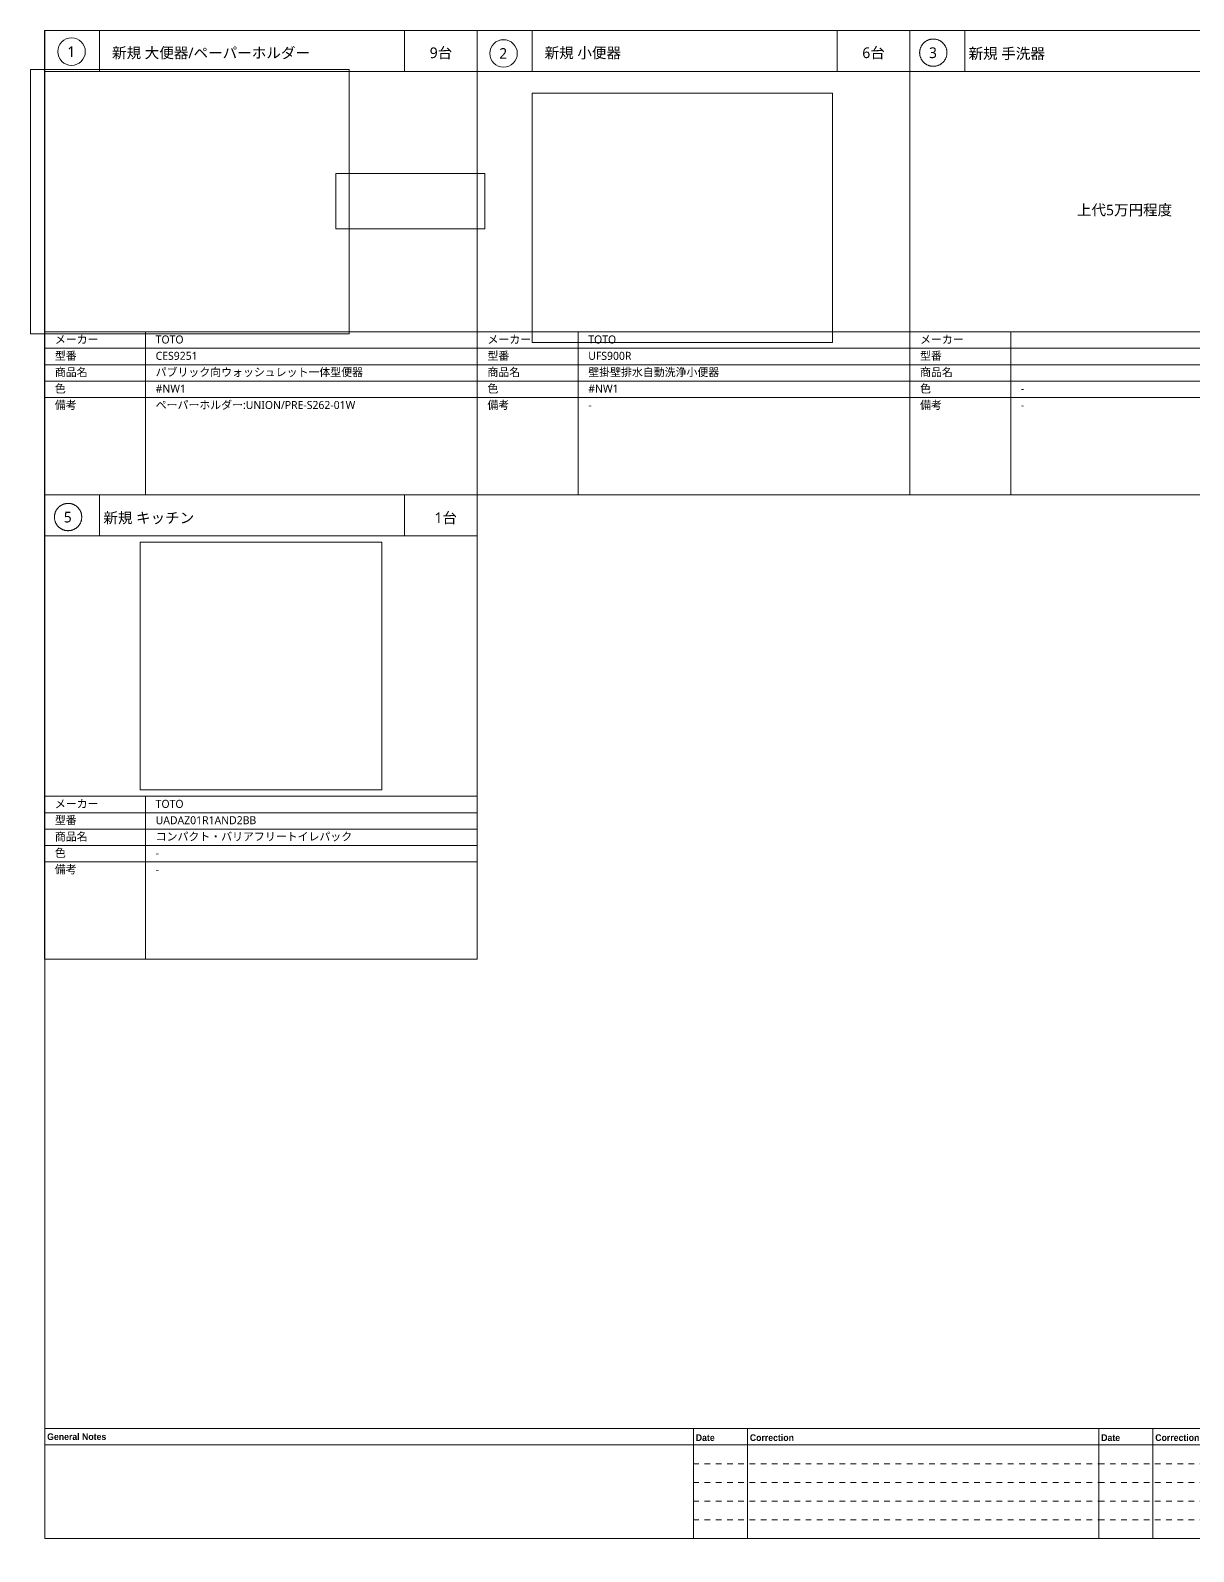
# Paper-space layout 'EM-08' of a CAD drawing. Header units: millimetres. Extents: x -207 to 206, y -144 to 143.
# Drawn here: x -207.1 to 12, y -143.7 to 142.9 of the extents above; entities that cross this region are included whole.
import ezdxf

# ---------------------------------------------------------------- set-up
doc = ezdxf.new("R2010")
doc.units = ezdxf.units.MM
doc.header["$XCLIPFRAME"] = 0
doc.header["$PDMODE"] = 1
doc.header["$PDSIZE"] = -2
doc.linetypes.add('短破線', pattern=[2.116125, 1.058062, -1.058062])
doc.layers.add('02_0.25', color=1, linetype='Continuous', lineweight=25, true_color=0xff0000)
doc.layers.add('一般', color=7, linetype='Continuous', lineweight=5)
doc.styles.add('Yu Gothic UI Semilight', font='Yu Gothic UI Semilight.ttf')
doc.styles.add('ＭＳ Ｐゴシック', font='MS PGothic.ttf')
doc.styles.add('ＭＳ Ｐゴシック (bold)', font='')
doc.styles.get('ＭＳ Ｐゴシック (bold)').set_extended_font_data('ＭＳ Ｐゴシック', bold=True)
picture_1 = doc.add_image_def('image6.png', size_in_pixel=(600, 600))
picture_2 = doc.add_image_def('image7.png', size_in_pixel=(300, 300))
picture_3 = doc.add_image_def('image8.png', size_in_pixel=(1148, 1531))
picture_4 = doc.add_image_def('image10.jpg', size_in_pixel=(636, 652))

# ---------------------------------------------------------------- blocks, each defined once
blk = doc.blocks.new('グループ-3')
at = {"layer": '一般', "linetype": 'Continuous', "lineweight": 0, "true_color": 0x221814}
h = blk.add_hatch(color=250, dxfattribs=at)
h.paths.add_polyline_path([(84.4, -126.31), (84.44, -126.31), (84.5, -126.28), (84.57, -126.26), (84.63, -126.23), (84.69, -126.19), (84.74, -126.16), (84.8, -126.12), (84.85, -126.07), (84.89, -126.02), (84.92, -125.99), (84.94, -125.96), (84.98, -125.9), (85.01, -125.85), (85.04, -125.79), (85.06, -125.74), (85.08, -125.7), (85.09, -125.65), (85.1, -125.61), (85.11, -125.57), (85.11, -125.53), (85.11, -125.49), (85.11, -125.46), (85.11, -125.42), (85.12, -125.39), (85.12, -125.36), (85.11, -125.34), (85.11, -125.31), (85.11, -125.29), (85.11, -125.26), (85.1, -125.23), (85.1, -125.2), (85.09, -125.17), (85.09, -125.13), (85.08, -125.1), (85.07, -125.06), (85.06, -125.02), (85.04, -124.98), (85.02, -124.93), (84.99, -124.89), (84.96, -124.84), (84.92, -124.79), (84.88, -124.75), (84.83, -124.69), (84.8, -124.67), (84.78, -124.65), (84.72, -124.61), (84.66, -124.57), (84.6, -124.54), (84.54, -124.51), (84.48, -124.49), (84.43, -124.47), (84.37, -124.46), (84.31, -124.45), (84.26, -124.45), (84.21, -124.44), (84.16, -124.44), (84.12, -124.43), (84.08, -124.43), (84.04, -124.43), (84.01, -124.43), (83.98, -124.42), (83.95, -124.42), (83.93, -124.42), (83.91, -124.42), (83.89, -124.42), (83.88, -124.42), (83.87, -124.42), (83.87, -124.42), (83.86, -124.42), (83.86, -124.42), (83.86, -124.42), (83.86, -124.42), (83.86, -124.42), (83.85, -124.42), (83.84, -124.42), (83.84, -124.42), (83.83, -124.42), (83.82, -124.42), (83.81, -124.42), (83.79, -124.42), (83.78, -124.42), (83.76, -124.42), (83.75, -124.42), (83.73, -124.42), (83.71, -124.42), (83.68, -124.42), (83.66, -124.42), (83.64, -124.42), (83.61, -124.42), (83.59, -124.42), (83.56, -124.42), (83.54, -124.42), (83.51, -124.42), (83.28, -124.42), (82.8, -124.42), (82.8, -127.72), (83.29, -127.72), (83.29, -126.37), (83.88, -126.37), (84.8, -127.72), (85.4, -127.72)])
h.paths.add_polyline_path([(83.29, -125.94), (83.29, -124.89), (83.96, -124.89), (84.05, -124.89), (84.12, -124.9), (84.19, -124.91), (84.26, -124.92), (84.32, -124.94), (84.38, -124.96), (84.43, -124.99), (84.47, -125.02), (84.51, -125.05), (84.54, -125.09), (84.57, -125.13), (84.6, -125.18), (84.62, -125.23), (84.63, -125.28), (84.64, -125.34), (84.64, -125.4), (84.64, -125.47), (84.63, -125.53), (84.62, -125.58), (84.6, -125.63), (84.57, -125.68), (84.54, -125.73), (84.51, -125.77), (84.47, -125.8), (84.42, -125.83), (84.37, -125.86), (84.31, -125.88), (84.25, -125.9), (84.18, -125.92), (84.11, -125.93), (84.03, -125.93), (83.94, -125.94)])
for points in [[(88.78, -124.89), (87.32, -124.89), (87.32, -125.68), (88.74, -125.68), (88.74, -126.15), (87.32, -126.15), (87.32, -127.25), (88.78, -127.25), (88.78, -127.72), (86.83, -127.72), (86.83, -124.42), (88.78, -124.42)], [(95.16, -124.42), (95.16, -127.25), (96.6, -127.25), (96.6, -127.72), (94.67, -127.72), (94.67, -124.42)], [(99.6, -126), (100.94, -126), (100.94, -126.01), (100.94, -126.02), (100.94, -126.03), (100.94, -126.04), (100.94, -126.04), (100.94, -126.05), (100.94, -126.06), (100.94, -126.07), (100.94, -126.08), (100.94, -126.09), (100.94, -126.09), (100.94, -126.1), (100.94, -126.1), (100.94, -126.1), (100.94, -126.1), (100.94, -126.1), (100.94, -126.1), (100.94, -126.1), (100.94, -126.11), (100.94, -126.13), (100.94, -126.15), (100.94, -126.17), (100.93, -126.19), (100.93, -126.23), (100.93, -126.26), (100.93, -126.29), (100.93, -126.32), (100.93, -126.35), (100.92, -126.38), (100.92, -126.41), (100.92, -126.44), (100.92, -126.47), (100.91, -126.49), (100.91, -126.52), (100.9, -126.55), (100.9, -126.58), (100.89, -126.61), (100.88, -126.65), (100.87, -126.68), (100.86, -126.72), (100.85, -126.77), (100.84, -126.81), (100.81, -126.87), (100.79, -126.92), (100.76, -126.97), (100.73, -127.03), (100.7, -127.08), (100.67, -127.13), (100.64, -127.18), (100.6, -127.23), (100.57, -127.27), (100.53, -127.31), (100.42, -127.41), (100.32, -127.5), (100.22, -127.58), (100.12, -127.64), (100.03, -127.69), (99.94, -127.73), (99.85, -127.75), (99.76, -127.76), (99.67, -127.77), (99.59, -127.77), (99.5, -127.77), (99.42, -127.78), (99.34, -127.77), (99.25, -127.77), (99.17, -127.77), (99.09, -127.76), (99, -127.75), (98.91, -127.73), (98.82, -127.69), (98.72, -127.64), (98.62, -127.58), (98.52, -127.51), (98.41, -127.42), (98.29, -127.32), (98.25, -127.28), (98.21, -127.24), (98.12, -127.12), (98.03, -127.01), (97.96, -126.9), (97.9, -126.8), (97.86, -126.7), (97.82, -126.6), (97.8, -126.51), (97.79, -126.42), (97.78, -126.34), (97.78, -126.25), (97.78, -126.16), (97.78, -126.08), (97.78, -125.99), (97.78, -125.9), (97.78, -125.81), (97.79, -125.73), (97.8, -125.64), (97.82, -125.54), (97.86, -125.45), (97.91, -125.34), (97.97, -125.24), (98.04, -125.13), (98.12, -125.02), (98.22, -124.9), (98.26, -124.86), (98.3, -124.82), (98.4, -124.74), (98.49, -124.66), (98.58, -124.6), (98.66, -124.55), (98.74, -124.5), (98.82, -124.47), (98.89, -124.44), (98.96, -124.42), (99.02, -124.41), (99.09, -124.4), (99.14, -124.39), (99.2, -124.38), (99.25, -124.37), (99.29, -124.37), (99.33, -124.36), (99.37, -124.36), (99.4, -124.36), (99.43, -124.36), (99.46, -124.36), (99.49, -124.36), (99.52, -124.36), (99.54, -124.36), (99.56, -124.36), (99.58, -124.36), (99.6, -124.36), (99.62, -124.36), (99.64, -124.37), (99.66, -124.37), (99.69, -124.37), (99.72, -124.38), (99.75, -124.38), (99.78, -124.39), (99.82, -124.39), (99.86, -124.4), (99.9, -124.41), (99.94, -124.43), (99.98, -124.44), (100.03, -124.46), (100.08, -124.47), (100.13, -124.5), (100.17, -124.52), (100.21, -124.53), (100.26, -124.56), (100.31, -124.59), (100.35, -124.62), (100.39, -124.65), (100.43, -124.67), (100.46, -124.7), (100.49, -124.73), (100.52, -124.75), (100.55, -124.78), (100.58, -124.8), (100.6, -124.83), (100.63, -124.85), (100.65, -124.87), (100.67, -124.9), (100.7, -124.92), (100.72, -124.94), (100.74, -124.96), (100.76, -124.98), (100.77, -125), (100.78, -125.01), (100.79, -125.02), (100.79, -125.03), (100.79, -125.03), (100.79, -125.03), (100.79, -125.03), (100.79, -125.03), (100.78, -125.04), (100.78, -125.04), (100.78, -125.04), (100.77, -125.04), (100.77, -125.05), (100.76, -125.05), (100.76, -125.06), (100.75, -125.07), (100.74, -125.07), (100.74, -125.08), (100.73, -125.09), (100.72, -125.1), (100.71, -125.11), (100.69, -125.12), (100.68, -125.13), (100.67, -125.15), (100.66, -125.16), (100.64, -125.17), (100.63, -125.18), (100.62, -125.2), (100.6, -125.21), (100.59, -125.22), (100.58, -125.23), (100.57, -125.25), (100.55, -125.26), (100.54, -125.27), (100.53, -125.28), (100.52, -125.29), (100.52, -125.3), (100.51, -125.3), (100.5, -125.31), (100.49, -125.32), (100.49, -125.32), (100.48, -125.33), (100.48, -125.33), (100.47, -125.34), (100.47, -125.34), (100.46, -125.34), (100.46, -125.35), (100.46, -125.35), (100.45, -125.35), (100.45, -125.36), (100.45, -125.36), (100.45, -125.36), (100.45, -125.37), (100.45, -125.37), (100.45, -125.37), (100.45, -125.37), (100.44, -125.37), (100.43, -125.36), (100.42, -125.34), (100.41, -125.33), (100.4, -125.31), (100.38, -125.29), (100.36, -125.26), (100.34, -125.24), (100.32, -125.22), (100.3, -125.2), (100.29, -125.18), (100.27, -125.16), (100.25, -125.14), (100.23, -125.13), (100.21, -125.11), (100.19, -125.09), (100.17, -125.07), (100.14, -125.05), (100.11, -125.03), (100.08, -125.01), (100.04, -124.98), (100, -124.96), (99.96, -124.93), (99.92, -124.91), (99.88, -124.89), (99.84, -124.87), (99.79, -124.86), (99.75, -124.85), (99.7, -124.84), (99.65, -124.84), (99.6, -124.83), (99.55, -124.83), (99.5, -124.83), (99.45, -124.83), (99.39, -124.83), (99.33, -124.83), (99.28, -124.84), (99.22, -124.84), (99.15, -124.85), (99.09, -124.87), (99.02, -124.89), (98.95, -124.93), (98.88, -124.97), (98.8, -125.02), (98.72, -125.08), (98.64, -125.15), (98.61, -125.19), (98.57, -125.22), (98.51, -125.3), (98.45, -125.38), (98.4, -125.46), (98.36, -125.54), (98.32, -125.61), (98.3, -125.68), (98.28, -125.75), (98.27, -125.82), (98.27, -125.88), (98.27, -125.95), (98.27, -126.01), (98.27, -126.08), (98.27, -126.14), (98.27, -126.21), (98.27, -126.28), (98.28, -126.34), (98.29, -126.41), (98.3, -126.48), (98.33, -126.55), (98.37, -126.63), (98.42, -126.7), (98.47, -126.78), (98.54, -126.86), (98.61, -126.95), (98.65, -126.98), (98.69, -127.02), (98.77, -127.08), (98.84, -127.14), (98.92, -127.18), (98.99, -127.22), (99.05, -127.25), (99.12, -127.28), (99.18, -127.29), (99.23, -127.3), (99.29, -127.31), (99.34, -127.31), (99.39, -127.31), (99.44, -127.31), (99.49, -127.31), (99.53, -127.31), (99.58, -127.31), (99.62, -127.3), (99.66, -127.3), (99.71, -127.28), (99.76, -127.27), (99.81, -127.24), (99.87, -127.22), (99.92, -127.18), (99.98, -127.14), (100.05, -127.1), (100.08, -127.07), (100.12, -127.04), (100.16, -127), (100.19, -126.96), (100.22, -126.92), (100.25, -126.88), (100.28, -126.85), (100.3, -126.82), (100.31, -126.79), (100.33, -126.76), (100.34, -126.73), (100.35, -126.7), (100.36, -126.68), (100.37, -126.65), (100.38, -126.63), (100.38, -126.6), (100.39, -126.58), (100.39, -126.56), (100.4, -126.53), (100.4, -126.51), (100.41, -126.5), (100.41, -126.49), (100.41, -126.48), (100.41, -126.47), (100.41, -126.47), (100.4, -126.47), (100.4, -126.47), (100.4, -126.47), (100.39, -126.47), (100.39, -126.47), (100.38, -126.47), (100.37, -126.47), (100.37, -126.47), (100.36, -126.47), (100.35, -126.47), (100.34, -126.47), (100.33, -126.47), (100.31, -126.47), (100.3, -126.47), (100.28, -126.47), (100.26, -126.47), (100.24, -126.47), (100.22, -126.47), (100.2, -126.47), (100.17, -126.47), (100.15, -126.47), (100.13, -126.47), (100.1, -126.47), (100.08, -126.47), (100.05, -126.47), (100.03, -126.47), (100, -126.47), (99.98, -126.47), (99.95, -126.47), (99.93, -126.47), (99.9, -126.47), (99.88, -126.47), (99.85, -126.47), (99.83, -126.47), (99.81, -126.47), (99.78, -126.47), (99.76, -126.47), (99.74, -126.47), (99.72, -126.47), (99.71, -126.47), (99.69, -126.47), (99.67, -126.47), (99.66, -126.47), (99.64, -126.47), (99.63, -126.47), (99.62, -126.47), (99.61, -126.47), (99.6, -126.47), (99.6, -126.47)], [(107.19, -124.89), (107.19, -127.72), (106.7, -127.72), (106.7, -124.89), (105.8, -124.89), (105.8, -124.42), (108.09, -124.42), (108.09, -124.89)], [(111.32, -124.89), (109.86, -124.89), (109.86, -125.68), (111.28, -125.68), (111.28, -126.15), (109.86, -126.15), (109.86, -127.25), (111.32, -127.25), (111.32, -127.72), (109.37, -127.72), (109.37, -124.42), (111.32, -124.42)]]:
    blk.add_hatch(color=250, dxfattribs=at).paths.add_polyline_path(points)
h = blk.add_hatch(color=250, dxfattribs=at)
h.paths.add_polyline_path([(92.36, -126.92), (92.7, -127.72), (93.23, -127.72), (91.69, -124.21), (90.08, -127.72), (90.61, -127.72), (90.97, -126.92)])
h.paths.add_polyline_path([(92.16, -126.45), (91.17, -126.45), (91.68, -125.33)])
h = blk.add_hatch(color=250, dxfattribs=at)
h.paths.add_polyline_path([(104.2, -126.92), (104.54, -127.72), (105.08, -127.72), (103.53, -124.21), (101.93, -127.72), (102.45, -127.72), (102.81, -126.92)])
h.paths.add_polyline_path([(104, -126.45), (103.02, -126.45), (103.52, -125.33)])
blk = doc.blocks.new('グループ-4')
at = {"layer": '一般'}
blk.add_blockref('グループ-3', (0, 0), dxfattribs=at)
at = {"layer": '一般', "color": 7, "transparency": 33554687, "char_height": 1.2563, "line_spacing_factor": 0.99804, "style": 'ＭＳ Ｐゴシック'}
for s, insert, attachment_point in [('3-51-10 Sendagaya Shibuya-ku\\PTokyo 151-0051 Japan', (97.06, -131.05), 5), ('株式会社リアルゲイト一級建築士事務所', (81.72, -134.66), 1), ('東京都知事62066号｜一級建築士第367999号', (79.55, -136.83), 1)]:
    blk.add_mtext(s, dxfattribs=dict(at, insert=insert, attachment_point=attachment_point))
blk = doc.blocks.new('(横)図面枠')
at = {"layer": '一般', "color": 7, "linetype": 'Continuous', "lineweight": 5, "transparency": 33554687}
blk.add_line((-204.39, -120.54), (70.56, -120.54), dxfattribs=at)
at = {"layer": '一般', "color": 7, "linetype": 'Continuous', "lineweight": 13, "transparency": 33554687}
for p, q in [((-82.19, -120.54), (-82.19, -141.27)), ((-72.01, -120.54), (-72.01, -141.27)), ((-5.81, -120.54), (-5.81, -141.27)), ((4.37, -120.54), (4.37, -141.27)), ((70.56, -141.27), (70.56, -120.54)), ((122.92, -141.27), (122.92, -120.54)), ((163.66, -141.27), (163.66, -120.54)), ((177.24, -141.27), (177.24, -120.54)), ((190.82, -141.27), (190.82, -120.54)), ((-204.39, -123.65), (70.56, -123.65)), ((122.92, -123.65), (204.39, -123.65)), ((122.92, -130.91), (204.39, -130.91)), ((122.92, -134.02), (204.39, -134.02))]:
    blk.add_line(p, q, dxfattribs=at)
at = {"layer": '一般', "color": 7, "linetype": '短破線', "lineweight": 13, "transparency": 33554687}
for p, q in [((-82.19, -127.18), (-5.81, -127.18)), ((-5.81, -127.18), (70.56, -127.18)), ((-82.19, -130.7), (-5.81, -130.7)), ((-5.81, -130.7), (70.56, -130.7)), ((-82.19, -134.22), (-5.81, -134.22)), ((-5.81, -134.22), (70.56, -134.22)), ((-82.19, -137.75), (-5.81, -137.75)), ((-5.81, -137.75), (70.56, -137.75))]:
    blk.add_line(p, q, dxfattribs=at)
at = {"layer": '一般', "linetype": 'Continuous', "lineweight": 13, "flags": 128}
for points in [[(-204.39, 142.88), (204.39, 142.88), (204.39, -141.27), (-204.39, -141.27)], [(-204.39, -120.54), (204.39, -120.54), (204.39, -141.27), (-204.39, -141.27)]]:
    blk.add_lwpolyline(points, close=True, dxfattribs=at)
at = {"layer": '一般', "color": 7, "linetype": 'Continuous', "lineweight": 5, "transparency": 33554687}
for p in [(143.29, -127.28), (170.45, -127.28), (184.03, -127.28), (197.6, -127.28), (143.29, -137.64), (170.45, -137.64), (184.03, -137.64), (197.6, -137.64)]:
    blk.add_point(p, dxfattribs=at)
at = {"layer": '一般', "color": 7, "transparency": 33554687}
blk.add_blockref('グループ-4', (0, 0), dxfattribs=at)
at = {"layer": '一般', "color": 7, "transparency": 33554687, "line_spacing_factor": 1.014956, "style": 'ＭＳ Ｐゴシック (bold)'}
for s, insert, char_height, attachment_point in [(' General Notes', (-204.39, -122.1), 1.2563, 4), (' Date', (-82.19, -121.64), 1.256, 1), (' Correction', (-72.01, -121.64), 1.2563, 1), (' Date', (-5.81, -121.64), 1.256, 1), (' Correction', (4.37, -121.64), 1.2563, 1), (' Project', (122.92, -121.64), 1.256, 1), (' Area', (163.66, -121.63), 1.256, 1), (' Scale(A3)', (177.24, -121.63), 1.256, 1), (' Date', (190.82, -121.63), 1.256, 1), (' Title', (122.92, -132.03), 1.256, 1), (' Drawn by', (163.66, -131.94), 1.256, 1), (' Sign', (177.24, -131.94), 1.256, 1), (' Sheet Number', (190.82, -132.12), 1.2563, 1)]:
    blk.add_mtext(s, dxfattribs=dict(at, insert=insert, char_height=char_height, attachment_point=attachment_point))
at = {"layer": '一般', "line_spacing_factor": 0.99804, "style": 'ＭＳ Ｐゴシック'}
for s, insert, char_height, attachment_point in [('下目黒\u3000改修工事', (143.29, -127.28), 2.01, 5), ('目黒区', (170.45, -127.28), 2.01, 5), ('1:125', (184.03, -127.28), 2.01, 5), ('25.07.01', (197.6, -127.28), 2.01, 5), ('masuda', (170.45, -137.64), 2.01, 5), ('COPYRIGHT (C)2023. REALGATE INC.ALL RIGHTS RESERVED', (147.52, -141.77), 1.5076, 1)]:
    blk.add_mtext(s, dxfattribs=dict(at, insert=insert, char_height=char_height, attachment_point=attachment_point))
at = {"color": 255, "linetype": 'Continuous', "lineweight": 13}
blk.add_wipeout([(192.08, -128.94), (203.12, -128.94), (203.12, -125.61), (192.08, -125.61)], dxfattribs=at).dxf.layer = '一般'
at = {"layer": '一般', "insert": (197.6, -127.28), "char_height": 2.01, "attachment_point": 5, "line_spacing_factor": 0.99804, "style": 'ＭＳ Ｐゴシック'}
blk.add_mtext('26.09.01', dxfattribs=at)
blk = doc.blocks.new('グループ-1459')
at = {"layer": '一般', "color": 7, "linetype": 'Continuous', "lineweight": 13, "transparency": 33554687}
blk.add_line((-112.61, 135.16), (-112.61, 142.89), dxfattribs=at)
at = {"layer": '一般', "color": 7, "linetype": 'Continuous', "lineweight": 5, "transparency": 33554687}
blk.add_line((-103.95, 86.08), (-103.95, 55.39), dxfattribs=at)
at = {"layer": '一般', "color": 7, "linetype": 'Continuous'}
for p, q in [((-122.95, 82.99), (-41.45, 82.99)), ((-122.95, 79.91), (-41.45, 79.91)), ((-122.95, 76.82), (-41.45, 76.82)), ((-122.95, 73.74), (-41.45, 73.74))]:
    blk.add_line(p, q, dxfattribs=at)
at = {"layer": '一般', "color": 7, "linetype": 'Continuous', "lineweight": 5, "transparency": 33554687, "flags": 128}
for points in [[(-55.14, 142.89), (-41.45, 142.89), (-41.45, 135.16), (-55.14, 135.16)], [(-122.95, 86.08), (-41.45, 86.08), (-41.45, 55.39), (-122.95, 55.39)]]:
    blk.add_lwpolyline(points, close=True, dxfattribs=at)
at = {"layer": '一般', "color": 7, "transparency": 33554687, "line_spacing_factor": 0.99804, "style": 'Yu Gothic UI Semilight'}
for s, insert, char_height, attachment_point in [('新規 小便器', (-110.26, 139.67), 2.01, 1), ('6台', (-48.29, 139.68), 2.01, 2), ('メーカー', (-121.03, 85.41), 1.508, 1), ('TOTO', (-102.04, 85.41), 1.508, 1), ('型番', (-121.03, 82.33), 1.508, 1), ('UFS900R', (-102.04, 82.33), 1.508, 1), ('商品名', (-121.03, 79.24), 1.508, 1), ('壁掛壁排水自動洗浄小便器', (-102.04, 79.24), 1.5076, 1), ('色', (-121.03, 76.16), 1.51, 1), ('#NW1', (-102.04, 76.16), 1.508, 1), ('備考', (-121.03, 73.07), 1.508, 1), ('-', (-102.04, 73.07), 1.51, 1)]:
    blk.add_mtext(s, dxfattribs=dict(at, insert=insert, char_height=char_height, attachment_point=attachment_point))
at = {"layer": '一般', "transparency": 33554687}
image = blk.add_image(picture_1, insert=(-112.64, 84.09), size_in_units=(56.59, 46.99), dxfattribs=at)
image.dxf.flags = 15
at = {"color": 255, "linetype": 'Continuous', "lineweight": 13}
blk.add_wipeout([(-116.52, 136.43), (-116.74, 136.3), (-116.97, 136.18), (-117.2, 136.09), (-117.45, 136.03), (-117.7, 135.99), (-117.95, 135.97), (-118.21, 135.98), (-118.46, 136.01), (-118.71, 136.07), (-118.95, 136.15), (-119.18, 136.25), (-119.4, 136.38), (-119.61, 136.53), (-119.8, 136.69), (-119.97, 136.88), (-120.13, 137.08), (-120.26, 137.29), (-120.37, 137.52), (-120.46, 137.76), (-120.53, 138), (-120.57, 138.26), (-120.59, 138.51), (-120.58, 138.76), (-120.55, 139.01), (-120.49, 139.26), (-120.41, 139.5), (-120.31, 139.73), (-120.18, 139.95), (-120.03, 140.16), (-119.87, 140.35), (-119.68, 140.53), (-119.48, 140.68), (-119.26, 140.82), (-119.04, 140.93), (-118.8, 141.02), (-118.55, 141.09), (-118.3, 141.13), (-118.05, 141.14), (-117.8, 141.14), (-117.54, 141.1), (-117.3, 141.05), (-117.06, 140.97), (-116.82, 140.86), (-116.6, 140.74), (-116.4, 140.59), (-116.21, 140.42), (-116.03, 140.24), (-115.88, 140.03), (-115.74, 139.82), (-115.63, 139.59), (-115.54, 139.35), (-115.47, 139.11), (-115.43, 138.86), (-115.41, 138.6), (-115.42, 138.35), (-115.45, 138.1), (-115.51, 137.85), (-115.59, 137.61), (-115.7, 137.38), (-115.82, 137.16), (-115.97, 136.95), (-116.14, 136.76), (-116.32, 136.59)], dxfattribs=at).dxf.layer = '一般'
at = {"layer": '一般', "color": 7, "linetype": 'Continuous', "lineweight": 5, "transparency": 33554687, "flags": 128}
for points in [[(-122.95, 142.89), (-41.45, 142.89), (-41.45, 55.39), (-122.95, 55.39)], [(-122.95, 142.89), (-41.45, 142.89), (-41.45, 135.16), (-122.95, 135.16)], [(-122.95, 135.16), (-41.45, 135.16), (-41.45, 86.08), (-122.95, 86.08)]]:
    blk.add_lwpolyline(points, close=True, dxfattribs=at)
at = {"layer": '一般', "color": 7, "linetype": 'Continuous', "lineweight": 13}
blk.add_circle((-118, 138.56), 2.59, dxfattribs=at)
at = {"color": 255, "linetype": 'Continuous', "lineweight": 13, "transparency": 33554687}
blk.add_wipeout([(-118.81, 136.89), (-117.19, 136.89), (-117.19, 140.22), (-118.81, 140.22)], dxfattribs=at).dxf.layer = '一般'
at = {"layer": '一般', "color": 7, "transparency": 33554687, "insert": (-118.81, 139.55), "char_height": 2.01, "attachment_point": 1, "line_spacing_factor": 0.99804, "style": 'Yu Gothic UI Semilight'}
blk.add_mtext('2', dxfattribs=at)
blk = doc.blocks.new('グループ-1460')
at = {"layer": '一般', "color": 7, "linetype": 'Continuous', "lineweight": 13, "transparency": 33554687}
blk.add_line((-194.11, 135.16), (-194.11, 142.89), dxfattribs=at)
at = {"layer": '一般', "color": 7, "linetype": 'Continuous', "lineweight": 5, "transparency": 33554687}
blk.add_line((-185.45, 86.08), (-185.45, 55.39), dxfattribs=at)
at = {"layer": '一般', "color": 7, "linetype": 'Continuous'}
for p, q in [((-204.45, 82.99), (-122.95, 82.99)), ((-204.45, 79.91), (-122.95, 79.91)), ((-204.45, 76.82), (-122.95, 76.82)), ((-204.45, 73.74), (-122.95, 73.74))]:
    blk.add_line(p, q, dxfattribs=at)
at = {"layer": '一般', "color": 7, "linetype": 'Continuous', "lineweight": 5, "transparency": 33554687, "flags": 128}
for points in [[(-136.64, 142.89), (-122.95, 142.89), (-122.95, 135.16), (-136.64, 135.16)], [(-204.45, 86.08), (-122.95, 86.08), (-122.95, 55.39), (-204.45, 55.39)]]:
    blk.add_lwpolyline(points, close=True, dxfattribs=at)
at = {"layer": '一般', "color": 7, "transparency": 33554687, "line_spacing_factor": 0.99804, "style": 'Yu Gothic UI Semilight'}
for s, insert, char_height, attachment_point in [('新規 大便器/ペーパーホルダー', (-191.76, 139.67), 2.0101, 1), ('9台', (-129.79, 139.68), 2.01, 2), ('メーカー', (-202.53, 85.41), 1.508, 1), ('TOTO', (-183.54, 85.41), 1.508, 1), ('型番', (-202.53, 82.33), 1.508, 1), ('CES9251', (-183.54, 82.33), 1.508, 1), ('商品名', (-202.53, 79.24), 1.508, 1), ('パブリック向ウォッシュレット一体型便器', (-183.54, 79.24), 1.5076, 1), ('色', (-202.53, 76.16), 1.51, 1), ('#NW1', (-183.54, 76.16), 1.508, 1), ('備考', (-202.53, 73.07), 1.508, 1), ('ペーパーホルダー:UNION/PRE-S262-01W', (-183.54, 73.07), 1.5076, 1)]:
    blk.add_mtext(s, dxfattribs=dict(at, insert=insert, char_height=char_height, attachment_point=attachment_point))
at = {"layer": '一般', "transparency": 33554687}
image = blk.add_image(picture_3, insert=(-153.33, 91.24), size_in_units=(35.36, 39.15), dxfattribs=at)
image.set_boundary_path([(120.1, 564.9), (1031.96, 564.9), (1031.96, 973.9), (120.1, 973.9), (120.1, 564.9)])
image.dxf.flags = 15
at = {"color": 255, "linetype": 'Continuous', "lineweight": 13}
blk.add_wipeout([(-197.9, 136.76), (-198.12, 136.63), (-198.35, 136.52), (-198.58, 136.43), (-198.83, 136.36), (-199.08, 136.32), (-199.33, 136.3), (-199.59, 136.31), (-199.84, 136.34), (-200.09, 136.4), (-200.33, 136.48), (-200.56, 136.58), (-200.78, 136.71), (-200.98, 136.86), (-201.18, 137.03), (-201.35, 137.21), (-201.51, 137.41), (-201.64, 137.63), (-201.75, 137.85), (-201.84, 138.09), (-201.91, 138.34), (-201.95, 138.59), (-201.97, 138.84), (-201.96, 139.09), (-201.93, 139.35), (-201.87, 139.59), (-201.79, 139.83), (-201.68, 140.07), (-201.56, 140.29), (-201.41, 140.49), (-201.24, 140.68), (-201.06, 140.86), (-200.86, 141.01), (-200.64, 141.15), (-200.41, 141.26), (-200.18, 141.35), (-199.93, 141.42), (-199.68, 141.46), (-199.43, 141.48), (-199.17, 141.47), (-198.92, 141.44), (-198.67, 141.38), (-198.43, 141.3), (-198.2, 141.19), (-197.98, 141.07), (-197.78, 140.92), (-197.58, 140.75), (-197.41, 140.57), (-197.25, 140.37), (-197.12, 140.15), (-197.01, 139.92), (-196.92, 139.69), (-196.85, 139.44), (-196.81, 139.19), (-196.79, 138.94), (-196.8, 138.68), (-196.83, 138.43), (-196.89, 138.18), (-196.97, 137.94), (-197.07, 137.71), (-197.2, 137.49), (-197.35, 137.28), (-197.52, 137.09), (-197.7, 136.92)], dxfattribs=at).dxf.layer = '一般'
at = {"layer": '一般', "color": 7, "linetype": 'Continuous', "lineweight": 5, "transparency": 33554687, "flags": 128}
for points in [[(-204.45, 142.89), (-122.95, 142.89), (-122.95, 55.39), (-204.45, 55.39)], [(-204.45, 142.89), (-122.95, 142.89), (-122.95, 135.16), (-204.45, 135.16)], [(-204.45, 135.16), (-122.95, 135.16), (-122.95, 86.08), (-204.45, 86.08)]]:
    blk.add_lwpolyline(points, close=True, dxfattribs=at)
at = {"layer": '一般', "color": 7, "linetype": 'Continuous', "lineweight": 13}
blk.add_circle((-199.38, 138.89), 2.59, dxfattribs=at)
at = {"layer": '一般', "transparency": 33554687}
image = blk.add_image(picture_2, insert=(-207.13, 85.69), size_in_units=(60.05, 49.86), dxfattribs=at)
image.dxf.flags = 15
at = {"color": 255, "linetype": 'Continuous', "lineweight": 13, "transparency": 33554687}
blk.add_wipeout([(-200.19, 137.22), (-198.57, 137.22), (-198.57, 140.55), (-200.19, 140.55)], dxfattribs=at).dxf.layer = '一般'
at = {"layer": '一般', "color": 7, "transparency": 33554687, "insert": (-200.19, 139.88), "char_height": 2.01, "attachment_point": 1, "line_spacing_factor": 0.99804, "style": 'Yu Gothic UI Semilight'}
blk.add_mtext('1', dxfattribs=at)
blk = doc.blocks.new('グループ-1461')
at = {"layer": '一般', "color": 7, "linetype": 'Continuous', "lineweight": 13, "transparency": 33554687}
blk.add_line((-31.11, 135.16), (-31.11, 142.89), dxfattribs=at)
at = {"layer": '一般', "color": 7, "linetype": 'Continuous', "lineweight": 5, "transparency": 33554687}
blk.add_line((-22.45, 86.08), (-22.45, 55.39), dxfattribs=at)
at = {"layer": '一般', "color": 7, "linetype": 'Continuous'}
for p, q in [((-41.45, 82.99), (40.05, 82.99)), ((-41.45, 79.91), (40.05, 79.91)), ((-41.45, 76.82), (40.05, 76.82)), ((-41.45, 73.74), (40.05, 73.74))]:
    blk.add_line(p, q, dxfattribs=at)
at = {"layer": '一般', "color": 7, "linetype": 'Continuous', "lineweight": 5, "transparency": 33554687, "flags": 128}
for points in [[(-41.45, 142.89), (40.05, 142.89), (40.05, 55.39), (-41.45, 55.39)], [(26.36, 142.89), (40.05, 142.89), (40.05, 135.16), (26.36, 135.16)], [(-41.45, 135.16), (40.05, 135.16), (40.05, 86.08), (-41.45, 86.08)], [(-41.45, 86.08), (40.05, 86.08), (40.05, 55.39), (-41.45, 55.39)]]:
    blk.add_lwpolyline(points, close=True, dxfattribs=at)
at = {"layer": '一般', "color": 7, "transparency": 33554687, "line_spacing_factor": 0.99804, "style": 'Yu Gothic UI Semilight'}
for s, insert, char_height, attachment_point in [('新規 手洗器', (-30.4, 139.55), 2.01, 1), ('9台', (34.1, 139.56), 2.01, 2), ('メーカー', (-39.53, 85.41), 1.508, 1), ('型番', (-39.53, 82.33), 1.508, 1), ('商品名', (-39.53, 79.24), 1.508, 1), ('色', (-39.53, 76.16), 1.51, 1), ('-', (-20.54, 76.16), 1.51, 1), ('備考', (-39.53, 73.07), 1.508, 1), ('-', (-20.54, 73.07), 1.51, 1)]:
    blk.add_mtext(s, dxfattribs=dict(at, insert=insert, char_height=char_height, attachment_point=attachment_point))
at = {"color": 255, "linetype": 'Continuous', "lineweight": 13, "transparency": 33554687}
blk.add_wipeout([(-38.32, 140.92), (-38.17, 141), (-38.02, 141.07), (-37.86, 141.13), (-37.7, 141.18), (-37.54, 141.22), (-37.38, 141.25), (-37.21, 141.26), (-37.04, 141.27), (-36.87, 141.26), (-36.7, 141.25), (-36.53, 141.22), (-36.37, 141.18), (-36.21, 141.13), (-36.06, 141.07), (-35.9, 141), (-35.75, 140.92), (-35.61, 140.83), (-35.47, 140.74), (-35.34, 140.63), (-35.22, 140.52), (-35.1, 140.39), (-35, 140.27), (-34.9, 140.13), (-34.81, 139.98), (-34.73, 139.83), (-34.66, 139.68), (-34.6, 139.52), (-34.55, 139.36), (-34.51, 139.2), (-34.49, 139.04), (-34.47, 138.87), (-34.47, 138.7), (-34.47, 138.53), (-34.49, 138.36), (-34.51, 138.19), (-34.55, 138.03), (-34.6, 137.87), (-34.66, 137.72), (-34.73, 137.56), (-34.81, 137.41), (-34.9, 137.27), (-35, 137.13), (-35.1, 137), (-35.22, 136.88), (-35.34, 136.76), (-35.47, 136.66), (-35.61, 136.56), (-35.75, 136.47), (-35.9, 136.39), (-36.06, 136.32), (-36.21, 136.26), (-36.37, 136.21), (-36.53, 136.17), (-36.7, 136.15), (-36.87, 136.13), (-37.04, 136.13), (-37.21, 136.13), (-37.38, 136.15), (-37.54, 136.17), (-37.7, 136.21), (-37.86, 136.26), (-38.02, 136.32), (-38.17, 136.39), (-38.32, 136.47), (-38.47, 136.56), (-38.61, 136.66), (-38.74, 136.76), (-38.86, 136.88), (-38.97, 137), (-39.08, 137.13), (-39.17, 137.27), (-39.26, 137.41), (-39.35, 137.56), (-39.42, 137.72), (-39.47, 137.87), (-39.52, 138.03), (-39.56, 138.19), (-39.59, 138.36), (-39.6, 138.53), (-39.61, 138.7), (-39.6, 138.87), (-39.59, 139.04), (-39.56, 139.2), (-39.52, 139.36), (-39.47, 139.52), (-39.42, 139.68), (-39.35, 139.83), (-39.26, 139.98), (-39.17, 140.13), (-39.08, 140.27), (-38.97, 140.39), (-38.86, 140.52), (-38.74, 140.63), (-38.61, 140.74), (-38.47, 140.83)], dxfattribs=at).dxf.layer = '一般'
at = {"layer": '一般', "color": 7, "linetype": 'Continuous', "lineweight": 13, "transparency": 33554687}
blk.add_open_spline([(-38.32, 140.92), (-37.73, 141.27), (-36.35, 141.27), (-35.15, 140.58), (-34.47, 139.39), (-34.47, 138.01), (-35.15, 136.81), (-36.35, 136.13), (-37.73, 136.13), (-38.92, 136.81), (-39.61, 138.01), (-39.61, 139.39), (-38.92, 140.58), (-38.32, 140.92)], degree=2, dxfattribs=at)
at = {"color": 255, "linetype": 'Continuous', "lineweight": 13, "transparency": 33554687}
blk.add_wipeout([(-37.85, 137.03), (-36.22, 137.03), (-36.22, 140.36), (-37.85, 140.36)], dxfattribs=at).dxf.layer = '一般'
at = {"layer": '一般', "color": 7, "linetype": 'Continuous', "lineweight": 5, "transparency": 33554687, "flags": 128}
blk.add_lwpolyline([(-41.45, 142.89), (40.05, 142.89), (40.05, 135.16), (-41.45, 135.16)], close=True, dxfattribs=at)
at = {"layer": '一般', "color": 7, "transparency": 33554687, "insert": (-37.85, 139.69), "char_height": 2.01, "attachment_point": 1, "line_spacing_factor": 0.99804, "style": 'Yu Gothic UI Semilight'}
blk.add_mtext('3', dxfattribs=at)
blk = doc.blocks.new('グループ-1464')
at = {"layer": '一般', "color": 7, "linetype": 'Continuous', "lineweight": 13, "transparency": 33554687}
blk.add_line((-194.11, 47.66), (-194.11, 55.39), dxfattribs=at)
at = {"layer": '一般', "color": 7, "linetype": 'Continuous', "lineweight": 5, "transparency": 33554687}
blk.add_line((-185.45, -1.42), (-185.45, -32.11), dxfattribs=at)
at = {"layer": '一般', "color": 7, "linetype": 'Continuous'}
for p, q in [((-204.45, -4.51), (-122.95, -4.51)), ((-204.45, -7.59), (-122.95, -7.59)), ((-204.45, -10.68), (-122.95, -10.68)), ((-204.45, -13.76), (-122.95, -13.76))]:
    blk.add_line(p, q, dxfattribs=at)
at = {"layer": '一般', "color": 7, "linetype": 'Continuous', "lineweight": 5, "transparency": 33554687, "flags": 128}
for points in [[(-204.45, 55.39), (-122.95, 55.39), (-122.95, -32.11), (-204.45, -32.11)], [(-136.64, 55.39), (-122.95, 55.39), (-122.95, 47.66), (-136.64, 47.66)], [(-204.45, 47.66), (-122.95, 47.66), (-122.95, -1.42), (-204.45, -1.42)], [(-204.45, -1.42), (-122.95, -1.42), (-122.95, -32.11), (-204.45, -32.11)]]:
    blk.add_lwpolyline(points, close=True, dxfattribs=at)
at = {"layer": '一般', "color": 7, "transparency": 33554687, "line_spacing_factor": 0.99804, "style": 'Yu Gothic UI Semilight'}
for s, insert, char_height, attachment_point in [('新規 キッチン', (-193.4, 52.05), 2.01, 1), ('1台', (-128.9, 52.06), 2.01, 2), ('メーカー', (-202.53, -2.09), 1.508, 1), ('TOTO', (-183.54, -2.09), 1.508, 1), ('型番', (-202.53, -5.17), 1.508, 1), ('UADAZ01R1AND2BB', (-183.54, -5.17), 1.5076, 1), ('商品名', (-202.53, -8.26), 1.508, 1), ('コンパクト・バリアフリートイレパック', (-183.54, -8.26), 1.5076, 1), ('色', (-202.53, -11.34), 1.51, 1), ('備考', (-202.53, -14.43), 1.508, 1), ('-', (-183.54, -11.34), 1.51, 1), ('-', (-183.54, -14.43), 1.51, 1)]:
    blk.add_mtext(s, dxfattribs=dict(at, insert=insert, char_height=char_height, attachment_point=attachment_point))
at = {"layer": '一般'}
image = blk.add_image(picture_4, insert=(-186.46, -0.22), size_in_units=(45.52, 46.67), dxfattribs=at)
image.dxf.flags = 7
at = {"color": 255, "linetype": 'Continuous', "lineweight": 13, "transparency": 33554687}
blk.add_wipeout([(-201.32, 53.42), (-201.17, 53.5), (-201.02, 53.57), (-200.86, 53.63), (-200.7, 53.68), (-200.54, 53.72), (-200.38, 53.75), (-200.21, 53.76), (-200.04, 53.77), (-199.87, 53.76), (-199.7, 53.75), (-199.53, 53.72), (-199.37, 53.68), (-199.21, 53.63), (-199.06, 53.57), (-198.9, 53.5), (-198.75, 53.42), (-198.61, 53.33), (-198.47, 53.24), (-198.34, 53.13), (-198.22, 53.02), (-198.1, 52.89), (-198, 52.77), (-197.9, 52.63), (-197.81, 52.48), (-197.73, 52.33), (-197.66, 52.18), (-197.6, 52.02), (-197.55, 51.86), (-197.51, 51.7), (-197.49, 51.54), (-197.47, 51.37), (-197.47, 51.2), (-197.47, 51.03), (-197.49, 50.86), (-197.51, 50.69), (-197.55, 50.53), (-197.6, 50.37), (-197.66, 50.22), (-197.73, 50.06), (-197.81, 49.91), (-197.9, 49.77), (-198, 49.63), (-198.1, 49.5), (-198.22, 49.38), (-198.34, 49.26), (-198.47, 49.16), (-198.61, 49.06), (-198.75, 48.97), (-198.9, 48.89), (-199.06, 48.82), (-199.21, 48.76), (-199.37, 48.71), (-199.53, 48.67), (-199.7, 48.65), (-199.87, 48.63), (-200.04, 48.63), (-200.21, 48.63), (-200.38, 48.65), (-200.54, 48.67), (-200.7, 48.71), (-200.86, 48.76), (-201.02, 48.82), (-201.17, 48.89), (-201.32, 48.97), (-201.47, 49.06), (-201.61, 49.16), (-201.74, 49.26), (-201.86, 49.38), (-201.97, 49.5), (-202.08, 49.63), (-202.17, 49.77), (-202.26, 49.91), (-202.35, 50.06), (-202.42, 50.22), (-202.47, 50.37), (-202.52, 50.53), (-202.56, 50.69), (-202.59, 50.86), (-202.6, 51.03), (-202.61, 51.2), (-202.6, 51.37), (-202.59, 51.54), (-202.56, 51.7), (-202.52, 51.86), (-202.47, 52.02), (-202.42, 52.18), (-202.35, 52.33), (-202.26, 52.48), (-202.17, 52.63), (-202.08, 52.77), (-201.97, 52.89), (-201.86, 53.02), (-201.74, 53.13), (-201.61, 53.24), (-201.47, 53.33)], dxfattribs=at).dxf.layer = '一般'
at = {"layer": '一般', "color": 7, "linetype": 'Continuous', "lineweight": 13, "transparency": 33554687}
blk.add_open_spline([(-201.32, 53.42), (-200.73, 53.77), (-199.35, 53.77), (-198.15, 53.08), (-197.47, 51.89), (-197.47, 50.51), (-198.15, 49.31), (-199.35, 48.63), (-200.73, 48.63), (-201.92, 49.31), (-202.61, 50.51), (-202.61, 51.89), (-201.92, 53.08), (-201.32, 53.42)], degree=2, dxfattribs=at)
at = {"color": 255, "linetype": 'Continuous', "lineweight": 13, "transparency": 33554687}
blk.add_wipeout([(-200.85, 49.53), (-199.22, 49.53), (-199.22, 52.86), (-200.85, 52.86)], dxfattribs=at).dxf.layer = '一般'
at = {"layer": '一般', "color": 7, "linetype": 'Continuous', "lineweight": 5, "transparency": 33554687, "flags": 128}
blk.add_lwpolyline([(-204.45, 55.39), (-122.95, 55.39), (-122.95, 47.66), (-204.45, 47.66)], close=True, dxfattribs=at)
at = {"layer": '一般', "color": 7, "transparency": 33554687, "insert": (-200.85, 52.19), "char_height": 2.01, "attachment_point": 1, "line_spacing_factor": 0.99804, "style": 'Yu Gothic UI Semilight'}
blk.add_mtext('5', dxfattribs=at)

psp = doc.layouts.new('EM-08')

# ---------------------------------------------------------------- block references
at = {"layer": '一般', "color": 7, "transparency": 33554687}
psp.add_blockref('(横)図面枠', (-0.05, 0.01), dxfattribs=at)

# ---------------------------------------------------------------- next in the draw order: block references
psp.add_blockref('グループ-1459', (0, 0), dxfattribs=at)

# ---------------------------------------------------------------- next in the draw order: block references
for name in ['グループ-1460', 'グループ-1461']:
    psp.add_blockref(name, (0, 0), dxfattribs=at)

# ---------------------------------------------------------------- next in the draw order: block references
psp.add_blockref('グループ-1464', (0, 0), dxfattribs=at)

# ---------------------------------------------------------------- next in the draw order: texts
at = {"layer": '02_0.25', "insert": (-9.98, 110.06), "char_height": 2.01, "attachment_point": 1, "line_spacing_factor": 0.99804, "style": 'Yu Gothic UI Semilight'}
psp.add_mtext('上代5万円程度', dxfattribs=at)

doc.saveas('drawing.dxf')
